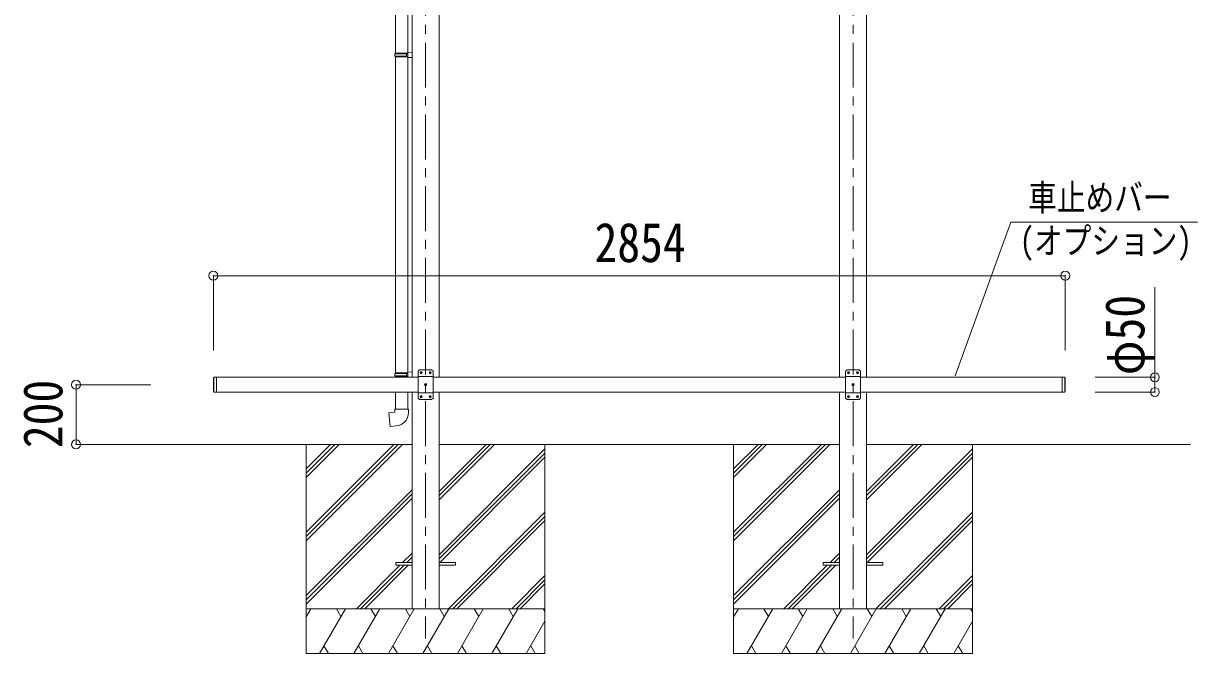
# Model space of a CAD drawing. Units: millimetres at full size, sheet at 1:30. Extents: x -8432 to 8432, y -5820 to 5820.
# Drawn here: x 25 to 3958, y -3466 to -1357 of the extents above; entities that cross this region are included whole.
import ezdxf
from ezdxf.enums import TextEntityAlignment as Align

# ---------------------------------------------------------------- set-up
doc = ezdxf.new("R2010")
doc.units = ezdxf.units.MM
doc.header["$LTSCALE"] = 30
doc.header["$PDMODE"] = 32
doc.header["$PDSIZE"] = 30
doc.linetypes.add('CHAIN1', pattern=[8, 5, -1, 1, -1])
for name, color, linetype, lineweight in [('0-0_0', 7, 'Continuous', 9), ('0-1_本体', 5, 'CHAIN1', 9), ('0-3_ELV2', 4, 'Continuous', 9), ('0-6_OTH_LINE', 6, 'Continuous', 9), ('0-7_SHAPE', 7, 'Continuous', 9), ('0-9_OUTLINE', 7, 'Continuous', 9)]:
    doc.layers.add(name, color=color, linetype=linetype, lineweight=lineweight)
doc.styles.add('ＭＳ ゴシック', font='')
doc.styles.get('ＭＳ ゴシック').set_extended_font_data('MS Gothic')

msp = doc.modelspace()

# ---------------------------------------------------------------- linework, layer by layer
at = {"layer": '0-0_0'}
for p, q in [((241.98, -2766.2), (1327.01, -2766.2)), ((971.81, -2766.2), (971.81, -3466.2)), ((971.81, -3060.37), (1265.99, -2766.2)), ((971.81, -3074.52), (1280.14, -2766.2)), ((971.81, -3088.66), (1294.28, -2766.2)), ((971.81, -2876.53), (1082.14, -2766.2)), ((971.81, -2862.38), (1068, -2766.2)), ((971.81, -2848.24), (1053.86, -2766.2)), ((1417.01, -2766.2), (2759.01, -2766.2)), ((1417.01, -2951.83), (1602.64, -2766.2)), ((1417.01, -2937.68), (1588.5, -2766.2)), ((1417.01, -2923.54), (1574.36, -2766.2)), ((1417.01, -3135.67), (1771.81, -2780.88)), ((1771.81, -2766.2), (1771.81, -3466.2)), ((2403.81, -2766.2), (2403.81, -3466.2)), ((2403.81, -3060.37), (2697.99, -2766.2)), ((2403.81, -3074.52), (2712.14, -2766.2)), ((2403.81, -3088.66), (2726.28, -2766.2)), ((2403.81, -2876.53), (2514.14, -2766.2)), ((2403.81, -2862.38), (2500, -2766.2)), ((2403.81, -2848.24), (2485.86, -2766.2)), ((2849.01, -2766.2), (3934.05, -2766.2)), ((2849.01, -2951.83), (3034.64, -2766.2)), ((2849.01, -2937.68), (3020.5, -2766.2)), ((2849.01, -2923.54), (3006.36, -2766.2)), ((2849.01, -3135.67), (3203.81, -2780.88)), ((3203.81, -2766.2), (3203.81, -3466.2)), ((1417.01, -3149.81), (1771.81, -2795.02)), ((1419.27, -3161.7), (1771.81, -2809.16)), ((2849.01, -3149.81), (3203.81, -2795.02)), ((2851.27, -3161.7), (3203.81, -2809.16)), ((971.81, -3272.5), (1326.61, -2917.71)), ((971.81, -3286.65), (1326.61, -2931.85)), ((971.81, -3300.79), (1326.61, -2945.99)), ((2403.81, -3272.5), (2758.61, -2917.71)), ((2403.81, -3286.65), (2758.61, -2931.85)), ((2403.81, -3300.79), (2758.61, -2945.99)), ((1448.62, -3316.2), (1771.81, -2993.01)), ((1462.76, -3316.2), (1771.81, -3007.15)), ((1476.91, -3316.2), (1771.81, -3021.29)), ((2880.62, -3316.2), (3203.81, -2993.01)), ((2894.76, -3316.2), (3203.81, -3007.15)), ((2908.91, -3316.2), (3203.81, -3021.29)), ((1294.75, -3161.7), (1326.61, -3129.84)), ((1308.9, -3161.7), (1326.61, -3143.98)), ((2726.75, -3161.7), (2758.61, -3129.84)), ((2740.9, -3161.7), (2758.61, -3143.98)), ((1140.25, -3316.2), (1285.75, -3170.7)), ((1154.4, -3316.2), (1299.9, -3170.7)), ((1168.54, -3316.2), (1314.04, -3170.7)), ((1323.04, -3161.7), (1326.61, -3158.12)), ((2572.25, -3316.2), (2717.75, -3170.7)), ((2586.4, -3316.2), (2731.9, -3170.7)), ((2600.54, -3316.2), (2746.04, -3170.7)), ((2755.04, -3161.7), (2758.61, -3158.12)), ((1660.75, -3316.2), (1771.81, -3205.14)), ((1674.9, -3316.2), (1771.81, -3219.28)), ((3092.75, -3316.2), (3203.81, -3205.14)), ((3106.9, -3316.2), (3203.81, -3219.28)), ((1689.04, -3316.2), (1771.81, -3233.42)), ((3121.04, -3316.2), (3203.81, -3233.42)), ((1771.81, -3316.2), (971.81, -3316.2)), ((971.81, -3343.7), (987.69, -3316.2)), ((1016.56, -3466.2), (1103.16, -3316.2)), ((1088.16, -3342.18), (1073.16, -3316.2)), ((1132.03, -3466.2), (1218.63, -3316.2)), ((1203.63, -3342.18), (1188.63, -3316.2)), ((1247.5, -3466.2), (1334.1, -3316.2)), ((1319.1, -3342.18), (1304.1, -3316.2)), ((1362.97, -3466.2), (1449.57, -3316.2)), ((1434.57, -3342.18), (1419.57, -3316.19)), ((1478.44, -3466.2), (1565.04, -3316.2)), ((1550.04, -3342.18), (1535.04, -3316.2)), ((1593.91, -3466.2), (1680.51, -3316.2)), ((1650.51, -3316.2), (1665.51, -3342.18)), ((1765.98, -3316.2), (1771.81, -3326.3)), ((3203.81, -3316.2), (2403.81, -3316.2)), ((2403.81, -3343.7), (2419.69, -3316.2)), ((2448.56, -3466.2), (2535.16, -3316.2)), ((2520.16, -3342.18), (2505.16, -3316.2)), ((2564.03, -3466.2), (2650.63, -3316.2)), ((2635.63, -3342.18), (2620.63, -3316.2)), ((2679.5, -3466.2), (2766.1, -3316.2)), ((2751.1, -3342.18), (2736.1, -3316.2)), ((2794.97, -3466.2), (2881.57, -3316.2)), ((2866.57, -3342.18), (2851.57, -3316.19)), ((2910.44, -3466.2), (2997.04, -3316.2)), ((2982.04, -3342.18), (2967.04, -3316.2)), ((3025.91, -3466.2), (3112.51, -3316.2)), ((3082.51, -3316.2), (3097.51, -3342.18)), ((3197.98, -3316.2), (3203.81, -3326.3)), ((1709.38, -3466.2), (1771.81, -3358.06)), ((3141.38, -3466.2), (3203.81, -3358.06)), ((1031.56, -3440.22), (1046.56, -3466.2)), ((1147.03, -3440.22), (1162.03, -3466.2)), ((1262.5, -3440.21), (1277.5, -3466.2)), ((1377.97, -3440.22), (1392.97, -3466.2)), ((1493.44, -3440.22), (1508.44, -3466.2)), ((1608.91, -3440.22), (1623.91, -3466.2)), ((1724.38, -3440.22), (1739.38, -3466.2)), ((2463.56, -3440.22), (2478.56, -3466.2)), ((2579.03, -3440.22), (2594.03, -3466.2)), ((2694.5, -3440.21), (2709.5, -3466.2)), ((2809.97, -3440.22), (2824.97, -3466.2)), ((2925.44, -3440.22), (2940.44, -3466.2)), ((3040.91, -3440.22), (3055.91, -3466.2)), ((3156.38, -3440.22), (3171.38, -3466.2)), ((971.81, -3466.2), (1771.81, -3466.2)), ((2403.81, -3466.2), (3203.81, -3466.2))]:
    msp.add_line(p, q, dxfattribs=at)
at = {"layer": '0-1_本体'}
for p, q in [((1372.01, 258.21), (1372.01, -3416.2)), ((2804.01, 258.21), (2804.01, -3416.2))]:
    msp.add_line(p, q, dxfattribs=at)
at = {"layer": '0-3_ELV2'}
for p, q in [((1326.81, -137.2), (1326.81, -2541.2)), ((1417.21, -137.2), (1417.21, -2541.2)), ((2758.81, -137.2), (2758.81, -2541.2)), ((2849.21, -137.2), (2849.21, -2541.2)), ((1352.01, -2516.2), (1347.01, -2521.2)), ((1392.01, -2516.2), (1352.01, -2516.2)), ((1392.01, -2516.2), (1397.01, -2521.2)), ((2784.01, -2516.2), (2779.01, -2521.2)), ((2824.01, -2516.2), (2784.01, -2516.2)), ((2824.01, -2516.2), (2829.01, -2521.2)), ((661.01, -2543.2), (661.01, -2589.2)), ((663.01, -2541.2), (663.01, -2591.2)), ((671.01, -2541.2), (671.01, -2591.2)), ((671.01, -2541.2), (1347.01, -2541.2)), ((1347.01, -2521.2), (1347.01, -2611.2)), ((1397.01, -2538.9), (1347.01, -2538.9)), ((1355.75, -2525.78), (1354.91, -2525.78)), ((1358.27, -2526.62), (1359.11, -2526.62)), ((1385.75, -2525.78), (1384.91, -2525.78)), ((1388.27, -2526.62), (1389.11, -2526.62)), ((1397.01, -2611.2), (1397.01, -2521.2)), ((2779.01, -2541.2), (1397.01, -2541.2)), ((2779.01, -2521.2), (2779.01, -2611.2)), ((2829.01, -2538.9), (2779.01, -2538.9)), ((2787.75, -2525.78), (2786.91, -2525.78)), ((2790.27, -2526.62), (2791.11, -2526.62)), ((2817.75, -2525.78), (2816.91, -2525.78)), ((2820.27, -2526.62), (2821.11, -2526.62)), ((2829.01, -2611.2), (2829.01, -2521.2)), ((2829.01, -2541.2), (3505.01, -2541.2)), ((3505.01, -2541.2), (3505.01, -2591.2)), ((3513.01, -2541.2), (3505.01, -2541.2)), ((3513.01, -2541.2), (3513.01, -2591.2)), ((3515.01, -2543.2), (3513.01, -2541.2)), ((3515.01, -2543.2), (3515.01, -2589.2)), ((661.01, -2589.2), (663.01, -2591.2)), ((663.01, -2591.2), (671.01, -2591.2)), ((671.01, -2591.2), (1347.01, -2591.2)), ((1327.01, -2591.2), (1327.01, -3316.2)), ((1397.01, -2593.5), (1347.01, -2593.5)), ((1370.75, -2565.78), (1369.91, -2565.78)), ((1373.27, -2566.62), (1374.11, -2566.62)), ((1397.01, -2591.2), (2779.01, -2591.2)), ((1417.01, -2591.2), (1417.01, -3316.2)), ((2759.01, -2591.2), (2759.01, -3316.2)), ((2829.01, -2593.5), (2779.01, -2593.5)), ((2802.75, -2565.78), (2801.91, -2565.78)), ((2805.27, -2566.62), (2806.11, -2566.62)), ((2829.01, -2591.2), (3505.01, -2591.2)), ((2849.01, -2591.2), (2849.01, -3316.2)), ((3513.01, -2591.2), (3505.01, -2591.2)), ((3515.01, -2589.2), (3513.01, -2591.2)), ((1352.01, -2616.2), (1347.01, -2611.2)), ((1352.01, -2616.2), (1392.01, -2616.2)), ((1355.75, -2605.78), (1354.91, -2605.78)), ((1358.27, -2606.62), (1359.11, -2606.62)), ((1385.75, -2605.78), (1384.91, -2605.78)), ((1388.27, -2606.62), (1389.11, -2606.62)), ((1392.01, -2616.2), (1397.01, -2611.2)), ((2784.01, -2616.2), (2779.01, -2611.2)), ((2784.01, -2616.2), (2824.01, -2616.2)), ((2787.75, -2605.78), (2786.91, -2605.78)), ((2790.27, -2606.62), (2791.11, -2606.62)), ((2817.75, -2605.78), (2816.91, -2605.78)), ((2820.27, -2606.62), (2821.11, -2606.62)), ((2824.01, -2616.2), (2829.01, -2611.2)), ((1271.81, -3161.7), (1271.81, -3170.7)), ((1271.81, -3161.7), (1326.61, -3161.7)), ((1271.81, -3170.7), (1326.61, -3170.7)), ((1417.01, -3161.7), (1471.81, -3161.7)), ((1417.01, -3170.7), (1471.81, -3170.7)), ((1471.81, -3161.7), (1471.81, -3170.7)), ((2703.81, -3161.7), (2703.81, -3170.7)), ((2703.81, -3161.7), (2758.61, -3161.7)), ((2703.81, -3170.7), (2758.61, -3170.7)), ((2849.01, -3161.7), (2903.81, -3161.7)), ((2849.01, -3170.7), (2903.81, -3170.7)), ((2903.81, -3161.7), (2903.81, -3170.7))]:
    msp.add_line(p, q, dxfattribs=at)
for points in [[(661.01, -2543.2), (663.01, -2541.2), (671.01, -2541.2)], [(1354.91, -2525.78), (1354.91, -2526.62), (1355.75, -2526.62)], [(1357.43, -2524.94), (1357.43, -2524.1), (1356.59, -2524.1), (1356.59, -2524.94)], [(1356.59, -2527.46), (1356.59, -2528.3), (1357.43, -2528.3), (1357.43, -2527.46)], [(1359.11, -2526.62), (1359.11, -2525.78), (1358.27, -2525.78)], [(1384.91, -2525.78), (1384.91, -2526.62), (1385.75, -2526.62)], [(1387.43, -2524.94), (1387.43, -2524.1), (1386.59, -2524.1), (1386.59, -2524.94)], [(1386.59, -2527.46), (1386.59, -2528.3), (1387.43, -2528.3), (1387.43, -2527.46)], [(1389.11, -2526.62), (1389.11, -2525.78), (1388.27, -2525.78)], [(2786.91, -2525.78), (2786.91, -2526.62), (2787.75, -2526.62)], [(2789.43, -2524.94), (2789.43, -2524.1), (2788.59, -2524.1), (2788.59, -2524.94)], [(2788.59, -2527.46), (2788.59, -2528.3), (2789.43, -2528.3), (2789.43, -2527.46)], [(2791.11, -2526.62), (2791.11, -2525.78), (2790.27, -2525.78)], [(2816.91, -2525.78), (2816.91, -2526.62), (2817.75, -2526.62)], [(2819.43, -2524.94), (2819.43, -2524.1), (2818.59, -2524.1), (2818.59, -2524.94)], [(2818.59, -2527.46), (2818.59, -2528.3), (2819.43, -2528.3), (2819.43, -2527.46)], [(2821.11, -2526.62), (2821.11, -2525.78), (2820.27, -2525.78)], [(1369.91, -2565.78), (1369.91, -2566.62), (1370.75, -2566.62)], [(1372.43, -2564.94), (1372.43, -2564.1), (1371.59, -2564.1), (1371.59, -2564.94)], [(1371.59, -2567.46), (1371.59, -2568.3), (1372.43, -2568.3), (1372.43, -2567.46)], [(1374.11, -2566.62), (1374.11, -2565.78), (1373.27, -2565.78)], [(2801.91, -2565.78), (2801.91, -2566.62), (2802.75, -2566.62)], [(2804.43, -2564.94), (2804.43, -2564.1), (2803.59, -2564.1), (2803.59, -2564.94)], [(2803.59, -2567.46), (2803.59, -2568.3), (2804.43, -2568.3), (2804.43, -2567.46)], [(2806.11, -2566.62), (2806.11, -2565.78), (2805.27, -2565.78)], [(1354.91, -2605.78), (1354.91, -2606.62), (1355.75, -2606.62)], [(1357.43, -2604.94), (1357.43, -2604.1), (1356.59, -2604.1), (1356.59, -2604.94)], [(1356.59, -2607.46), (1356.59, -2608.3), (1357.43, -2608.3), (1357.43, -2607.46)], [(1359.11, -2606.62), (1359.11, -2605.78), (1358.27, -2605.78)], [(1384.91, -2605.78), (1384.91, -2606.62), (1385.75, -2606.62)], [(1387.43, -2604.94), (1387.43, -2604.1), (1386.59, -2604.1), (1386.59, -2604.94)], [(1386.59, -2607.46), (1386.59, -2608.3), (1387.43, -2608.3), (1387.43, -2607.46)], [(1389.11, -2606.62), (1389.11, -2605.78), (1388.27, -2605.78)], [(2786.91, -2605.78), (2786.91, -2606.62), (2787.75, -2606.62)], [(2789.43, -2604.94), (2789.43, -2604.1), (2788.59, -2604.1), (2788.59, -2604.94)], [(2788.59, -2607.46), (2788.59, -2608.3), (2789.43, -2608.3), (2789.43, -2607.46)], [(2791.11, -2606.62), (2791.11, -2605.78), (2790.27, -2605.78)], [(2816.91, -2605.78), (2816.91, -2606.62), (2817.75, -2606.62)], [(2819.43, -2604.94), (2819.43, -2604.1), (2818.59, -2604.1), (2818.59, -2604.94)], [(2818.59, -2607.46), (2818.59, -2608.3), (2819.43, -2608.3), (2819.43, -2607.46)], [(2821.11, -2606.62), (2821.11, -2605.78), (2820.27, -2605.78)]]:
    msp.add_lwpolyline(points, dxfattribs=at)
for centre in [(1357.01, -2526.2), (1387.01, -2526.2), (2789.01, -2526.2), (2819.01, -2526.2), (1372.01, -2566.2), (2804.01, -2566.2), (1357.01, -2606.2), (1387.01, -2606.2), (2789.01, -2606.2), (2819.01, -2606.2)]:
    msp.add_circle(centre, 3.5, dxfattribs=at)
for centre, start, end in [((1355.75, -2524.94), 270, 0), ((1355.75, -2527.46), 0, 90), ((1358.27, -2524.94), 180, 270), ((1358.27, -2527.46), 90, 180), ((1385.75, -2524.94), 270, 0), ((1385.75, -2527.46), 0, 90), ((1388.27, -2524.94), 180, 270), ((1388.27, -2527.46), 90, 180), ((2787.75, -2524.94), 270, 0), ((2787.75, -2527.46), 0, 90), ((2790.27, -2524.94), 180, 270), ((2790.27, -2527.46), 90, 180), ((2817.75, -2524.94), 270, 0), ((2817.75, -2527.46), 0, 90), ((2820.27, -2524.94), 180, 270), ((2820.27, -2527.46), 90, 180), ((1370.75, -2564.94), 270, 0), ((1370.75, -2567.46), 0, 90), ((1373.27, -2564.94), 180, 270), ((1373.27, -2567.46), 90, 180), ((2802.75, -2564.94), 270, 0), ((2802.75, -2567.46), 0, 90), ((2805.27, -2564.94), 180, 270), ((2805.27, -2567.46), 90, 180), ((1355.75, -2604.94), 270, 0), ((1355.75, -2607.46), 0, 90), ((1358.27, -2604.94), 180, 270), ((1358.27, -2607.46), 90, 180), ((1385.75, -2604.94), 270, 0), ((1385.75, -2607.46), 0, 90), ((1388.27, -2604.94), 180, 270), ((1388.27, -2607.46), 90, 180), ((2787.75, -2604.94), 270, 0), ((2787.75, -2607.46), 0, 90), ((2790.27, -2604.94), 180, 270), ((2790.27, -2607.46), 90, 180), ((2817.75, -2604.94), 270, 0), ((2817.75, -2607.46), 0, 90), ((2820.27, -2604.94), 180, 270), ((2820.27, -2607.46), 90, 180)]:
    msp.add_arc(centre, 0.84, start, end, dxfattribs=at)
at = {"layer": '0-6_OTH_LINE'}
for p, q in [((661.01, -2201.45), (661.01, -2451.45)), ((661.01, -2201.45), (3515.01, -2201.45)), ((3515.01, -2201.45), (3515.01, -2451.45)), ((3815.01, -2541.2), (3815.01, -2239.61)), ((3815.01, -2541.2), (3615.01, -2541.2)), ((3815.01, -2591.2), (3815.01, -2541.2)), ((201.01, -2566.2), (451.01, -2566.2)), ((201.01, -2566.2), (201.01, -2766.2)), ((3815.01, -2591.2), (3615.01, -2591.2)), ((201.01, -2766.2), (451.01, -2766.2))]:
    msp.add_line(p, q, dxfattribs=at)
for p in [(661.01, -2201.45), (3515.01, -2201.45), (201.01, -2566.2), (3815.01, -2541.2), (3815.01, -2591.2), (201.01, -2766.2)]:
    msp.add_point(p, dxfattribs=at)
at = {"layer": '0-7_SHAPE', "color": 6}
msp.add_lwpolyline([(3145.72, -2536.14), (3332.36, -2021.81), (3957.96, -2021.81)], dxfattribs=at)
at = {"layer": '0-9_OUTLINE'}
for p, q in [((1270.81, -442.26), (1270.81, -1456.14)), ((1312.81, -444.82), (1312.81, -1453.58)), ((1310.81, -1453.64), (1326.81, -1453.17)), ((1310.81, -1455.64), (1310.81, -1453.64)), ((1326.81, -1453.17), (1326.81, -1471.11)), ((1268.81, -1458.14), (1269.81, -1456.14)), ((1268.81, -1458.14), (1312.81, -1458.14)), ((1268.81, -1458.14), (1268.81, -1466.14)), ((1268.81, -1466.14), (1312.81, -1466.14)), ((1268.81, -1466.14), (1269.81, -1468.14)), ((1269.81, -1456.14), (1312.81, -1456.14)), ((1269.81, -1468.14), (1312.81, -1468.14)), ((1270.81, -1468.14), (1270.81, -2526.64)), ((1308.34, -1458.14), (1307.91, -1456.14)), ((1310.81, -1455.64), (1312.81, -1455.64)), ((1310.81, -1470.64), (1310.81, -1468.64)), ((1310.81, -1470.64), (1326.81, -1471.11)), ((1312.81, -1470.7), (1312.81, -2524.08)), ((1268.81, -2528.64), (1269.81, -2526.64)), ((1268.81, -2528.64), (1312.81, -2528.64)), ((1268.81, -2528.64), (1268.81, -2536.64)), ((1268.81, -2536.64), (1312.81, -2536.64)), ((1268.81, -2536.64), (1269.81, -2538.64)), ((1269.81, -2526.64), (1312.81, -2526.64)), ((1269.81, -2538.64), (1312.81, -2538.64)), ((1270.81, -2538.64), (1270.81, -2541.2)), ((1308.34, -2528.64), (1307.91, -2526.64)), ((1310.81, -2524.14), (1326.81, -2523.67)), ((1310.81, -2526.14), (1310.81, -2524.14)), ((1310.81, -2526.14), (1312.81, -2526.14)), ((1310.81, -2541.14), (1310.81, -2539.14)), ((1310.81, -2541.14), (1312.81, -2541.2)), ((1326.81, -2523.67), (1326.81, -2541.2)), ((1270.81, -2591.2), (1270.81, -2648.64)), ((1312.81, -2591.2), (1312.81, -2648.64)), ((1268.81, -2648.64), (1314.81, -2648.64)), ((1268.81, -2658.64), (1268.81, -2648.64)), ((1314.81, -2648.64), (1314.81, -2659.56))]:
    msp.add_line(p, q, dxfattribs=at)
for points in [[(1308.34, -1458.14), (1308.34, -1466.14), (1307.91, -1468.14)], [(1310.81, -1468.64), (1312.81, -1468.64), (1312.81, -1455.64)], [(1308.34, -2528.64), (1308.34, -2536.64), (1307.91, -2538.64)], [(1310.81, -2539.14), (1312.81, -2539.14), (1312.81, -2526.14)], [(1273.74, -2704.38), (1252.9, -2706.21), (1248.89, -2660.38), (1268.81, -2658.64)]]:
    msp.add_lwpolyline(points, dxfattribs=at)
msp.add_arc((1269.81, -2659.56), 45, 275, 0, dxfattribs=at)

# ---------------------------------------------------------------- texts
at = {"layer": '0-6_OTH_LINE', "color": 7, "style": 'ＭＳ ゴシック', "width": 0.85}
msp.add_text('2854', height=132, dxfattribs=at).set_placement((1938.01, -2195.45), align=Align.BOTTOM_LEFT)
for s, p in [('φ50', (3819.67, -2534.26)), ('200', (195.01, -2778.7))]:
    msp.add_text(s, height=132, rotation=90, dxfattribs=at).set_placement(p, align=Align.BOTTOM_LEFT)
at = {"layer": '0-7_SHAPE', "style": 'ＭＳ ゴシック', "width": 0.8}
for s, p in [('車止めバー', (3390.88, -2010.08)), ('(オプション)', (3362.52, -2154.73))]:
    msp.add_text(s, height=87.98, dxfattribs=at).set_placement(p, align=Align.BOTTOM_LEFT)

doc.saveas('drawing.dxf')
